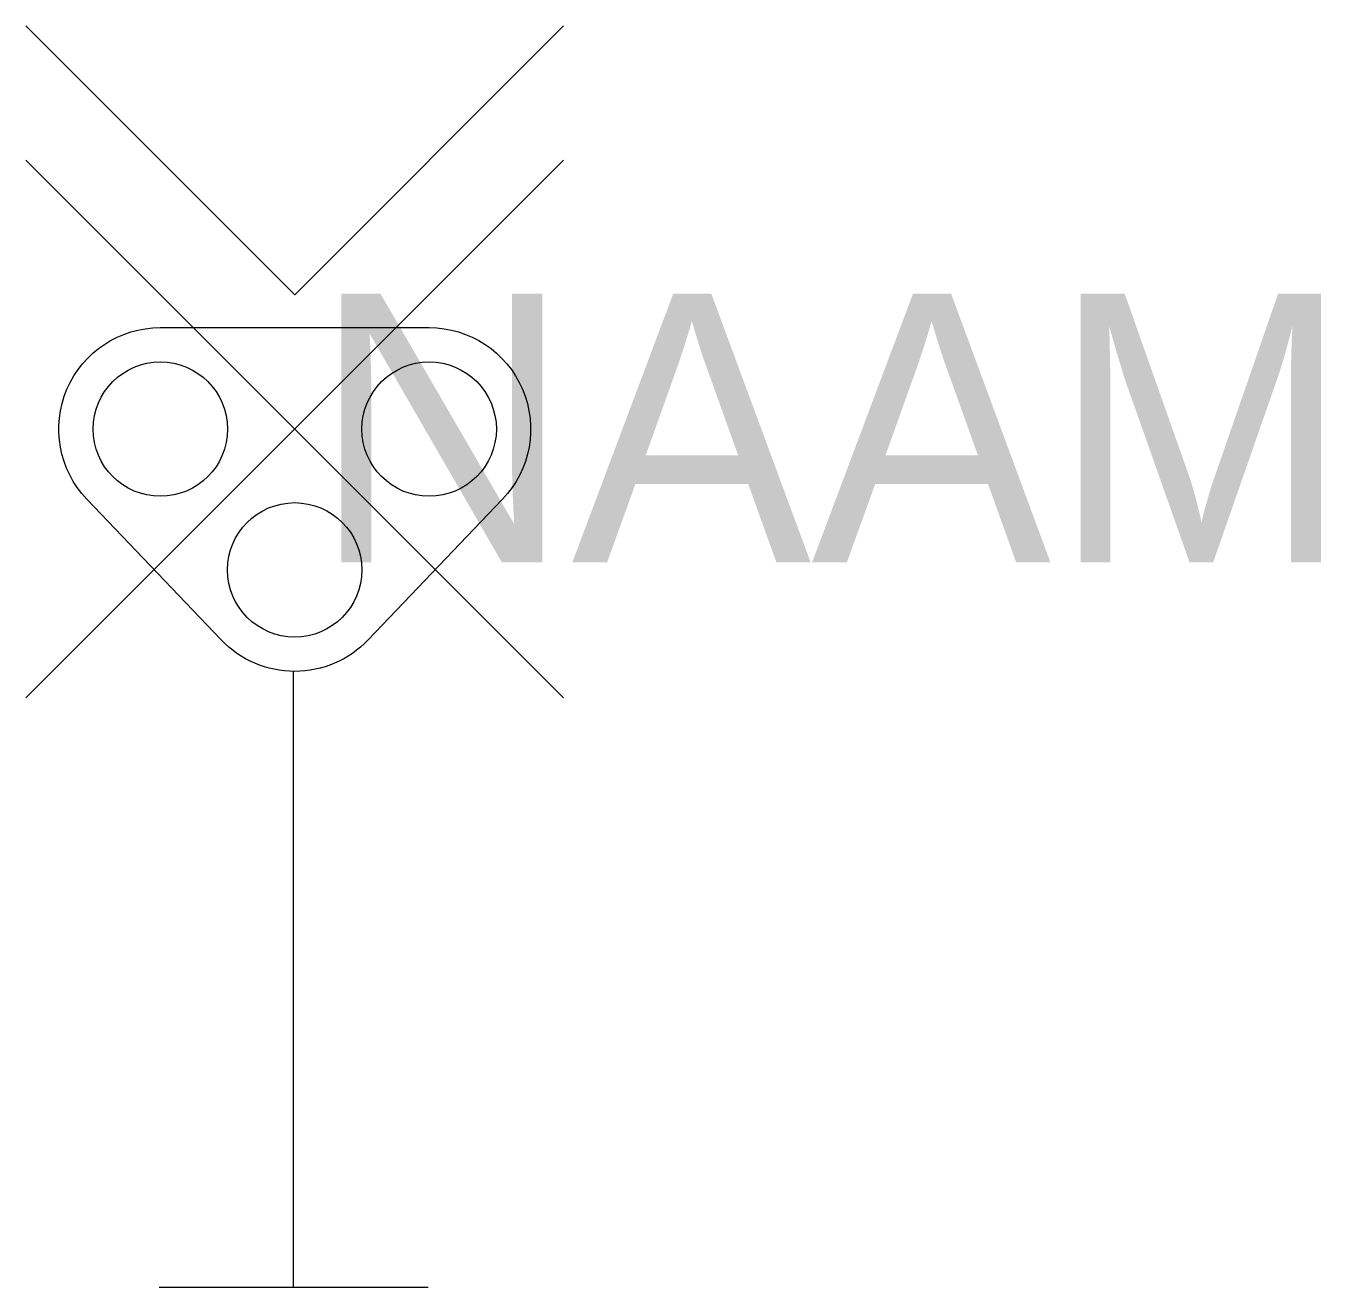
# Model space of a CAD drawing. Extents: x -0.75 to 2.87, y 0 to 3.52.
import ezdxf
from ezdxf.enums import TextEntityAlignment as Align

# ---------------------------------------------------------------- set-up
doc = ezdxf.new("R2010")
doc.units = 0
doc.layers.add('25c', color=7, linetype='Continuous')
doc.layers.add('35c', color=2, linetype='Continuous')
doc.styles.add('ISOPLUS', font='isoplus.shx')

msp = doc.modelspace()

# ---------------------------------------------------------------- linework, layer by layer
at = {"layer": '25c', "color": 7, "linetype": 'Continuous'}
for centre in [(-0.372, 2.3938), (0.378, 2.3938), (0.003, 2.0011)]:
    msp.add_circle(centre, 0.1875, dxfattribs=at)
at = {"layer": '35c', "linetype": 'Continuous'}
for p, q in [((-0.747, 3.1438), (0.753, 1.6438)), ((0.753, 3.1438), (-0.747, 1.6438)), ((0, 0), (-0.0008, 1.7179)), ((-0.375, 0), (0.375, 0))]:
    msp.add_line(p, q, dxfattribs=at)
msp.add_lwpolyline([(0.753, 3.5188), (0.003, 2.7688), (-0.747, 3.5188)], dxfattribs=at)
at = {"layer": '35c'}
msp.add_lwpolyline([(0.5828, 2.1982), (0.2078, 1.8055, -0.427744), (-0.2019, 1.8055), (-0.5769, 2.1982, -0.659898), (-0.372, 2.677), (0.378, 2.677, -0.659898)], format="xyb", close=True, dxfattribs=at)

# ---------------------------------------------------------------- texts
at = {"style": 'ISOPLUS'}
msp.add_attdef('NAAM', text='', height=0.75, dxfattribs=at).set_placement((1.5, 2.3967), align=Align.MIDDLE_CENTER)

doc.saveas('drawing.dxf')
